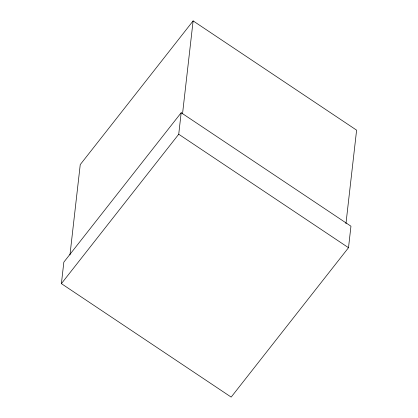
<?xml version="1.0" encoding="UTF-8"?>
<svg xmlns="http://www.w3.org/2000/svg" width="418" height="418" viewBox="0 0 418 418"><rect width="100%" height="100%" fill="white"/><g stroke="black" fill="none" stroke-linecap="round" stroke-linejoin="round"><path stroke-width="0.63" d="M61.394 283.634L63.844 262.128L181.177 112.735L350.953 226.206L348.507 247.712L231.175 397.1L61.394 283.634L178.726 134.246L181.177 112.735M69.958 254.938L80.246 164.608L193.116 20.9L356.606 130.16L345.947 223.714M182.53 113.811L193.116 20.9M178.726 134.246L348.507 247.712"/></g></svg>
